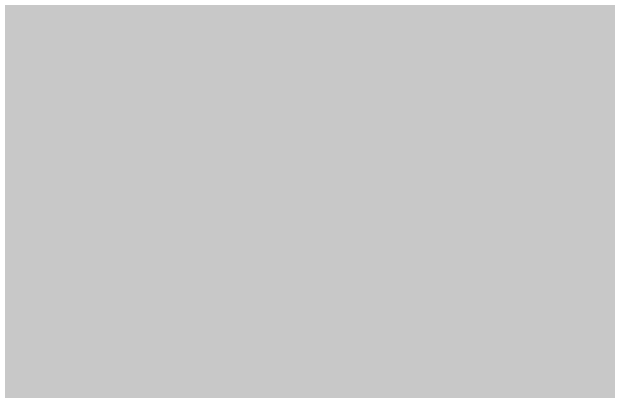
# Model space of a CAD drawing. Header units: metres. Extents: x 326467 to 340077, y 1811030 to 1824953.
# Drawn here: x 329128.998 to 329129.611, y 1812529.431 to 1812529.821 of the extents above; entities that cross this region are included whole.
import ezdxf

# ---------------------------------------------------------------- set-up
doc = ezdxf.new("R2010")
doc.units = ezdxf.units.M
doc.header["$MEASUREMENT"] = 0
for name, color, linetype in [('CRZ LINE FOR RIVER OR CREEK', 84, 'Continuous'), ('MANGROOVE', 112, 'Continuous'), ('NDZ-200M FROM CRZ', 30, 'Continuous')]:
    doc.layers.add(name, color=color, linetype=linetype)

# ---------------------------------------------------------------- blocks, each defined once
blk = doc.blocks.new('16')
at = {"layer": 'CRZ LINE FOR RIVER OR CREEK', "ltscale": 0.1, "const_width": 3.03214, "flags": 128}
blk.add_lwpolyline([(328500.10422, 1812715.84807), (328586.46004, 1812675.18693), (328687.36486, 1812654.19171), (328814.79434, 1812626.29369), (328896.97857, 1812575.75123), (329009.82346, 1812530.404), (329088.60411, 1812523.7311), (329177.6468, 1812537.19558), (329273.31834, 1812592.83487), (329399.3009, 1812709.34769), (329470.47137, 1812762.27221), (329556.36971, 1812894.12804)], dxfattribs=at)
at = {"layer": 'MANGROOVE', "const_width": 3.03214, "flags": 128}
blk.add_lwpolyline([(329306.82416, 1812774.75432), (329245.65729, 1812706.49), (329237.51001, 1812698.46624), (329208.99457, 1812670.38301), (329184.58401, 1812650.35482), (329152.11977, 1812634.43208), (329127.80282, 1812626.5331), (329091.35849, 1812618.7277), (329050.90297, 1812614.99657), (329032.71201, 1812615.13695), (329024.4683, 1812604.32927), (329021.56181, 1812588.492), (329023.8914, 1812565.65832), (329029.34369, 1812550.59127), (329037.62717, 1812541.62373), (329059.53127, 1812529.7686), (329124.50552, 1812528.70319), (329209.36071, 1812556.42883), (329287.79152, 1812607.67701)], dxfattribs=at)
at = {"layer": 'NDZ-200M FROM CRZ', "const_width": 3.03214, "flags": 128}
blk.add_lwpolyline([(328500.10422, 1812715.84807), (328586.46004, 1812675.18693), (328687.36486, 1812654.19171), (328814.79434, 1812626.29369), (328896.97857, 1812575.75123), (329009.82346, 1812530.404), (329088.60411, 1812523.7311), (329177.6468, 1812537.19558), (329273.31834, 1812592.83487), (329399.3009, 1812709.34769), (329470.47137, 1812762.27221), (329553.74885, 1812890.10495), (329595.20958, 1812950.43471), (329612.00333, 1813031.17147), (329648.94676, 1813103.66602), (329700.37549, 1813170.31305), (329708.44575, 1813180.77138), (329759.02842, 1813224.11595), (329775.57258, 1813272.50812), (329790.45424, 1813367.41115), (329809.15999, 1813433.98147)], dxfattribs=at)

msp = doc.modelspace()

# ---------------------------------------------------------------- block references
msp.add_blockref('16', (0, 0))

doc.saveas('drawing.dxf')
